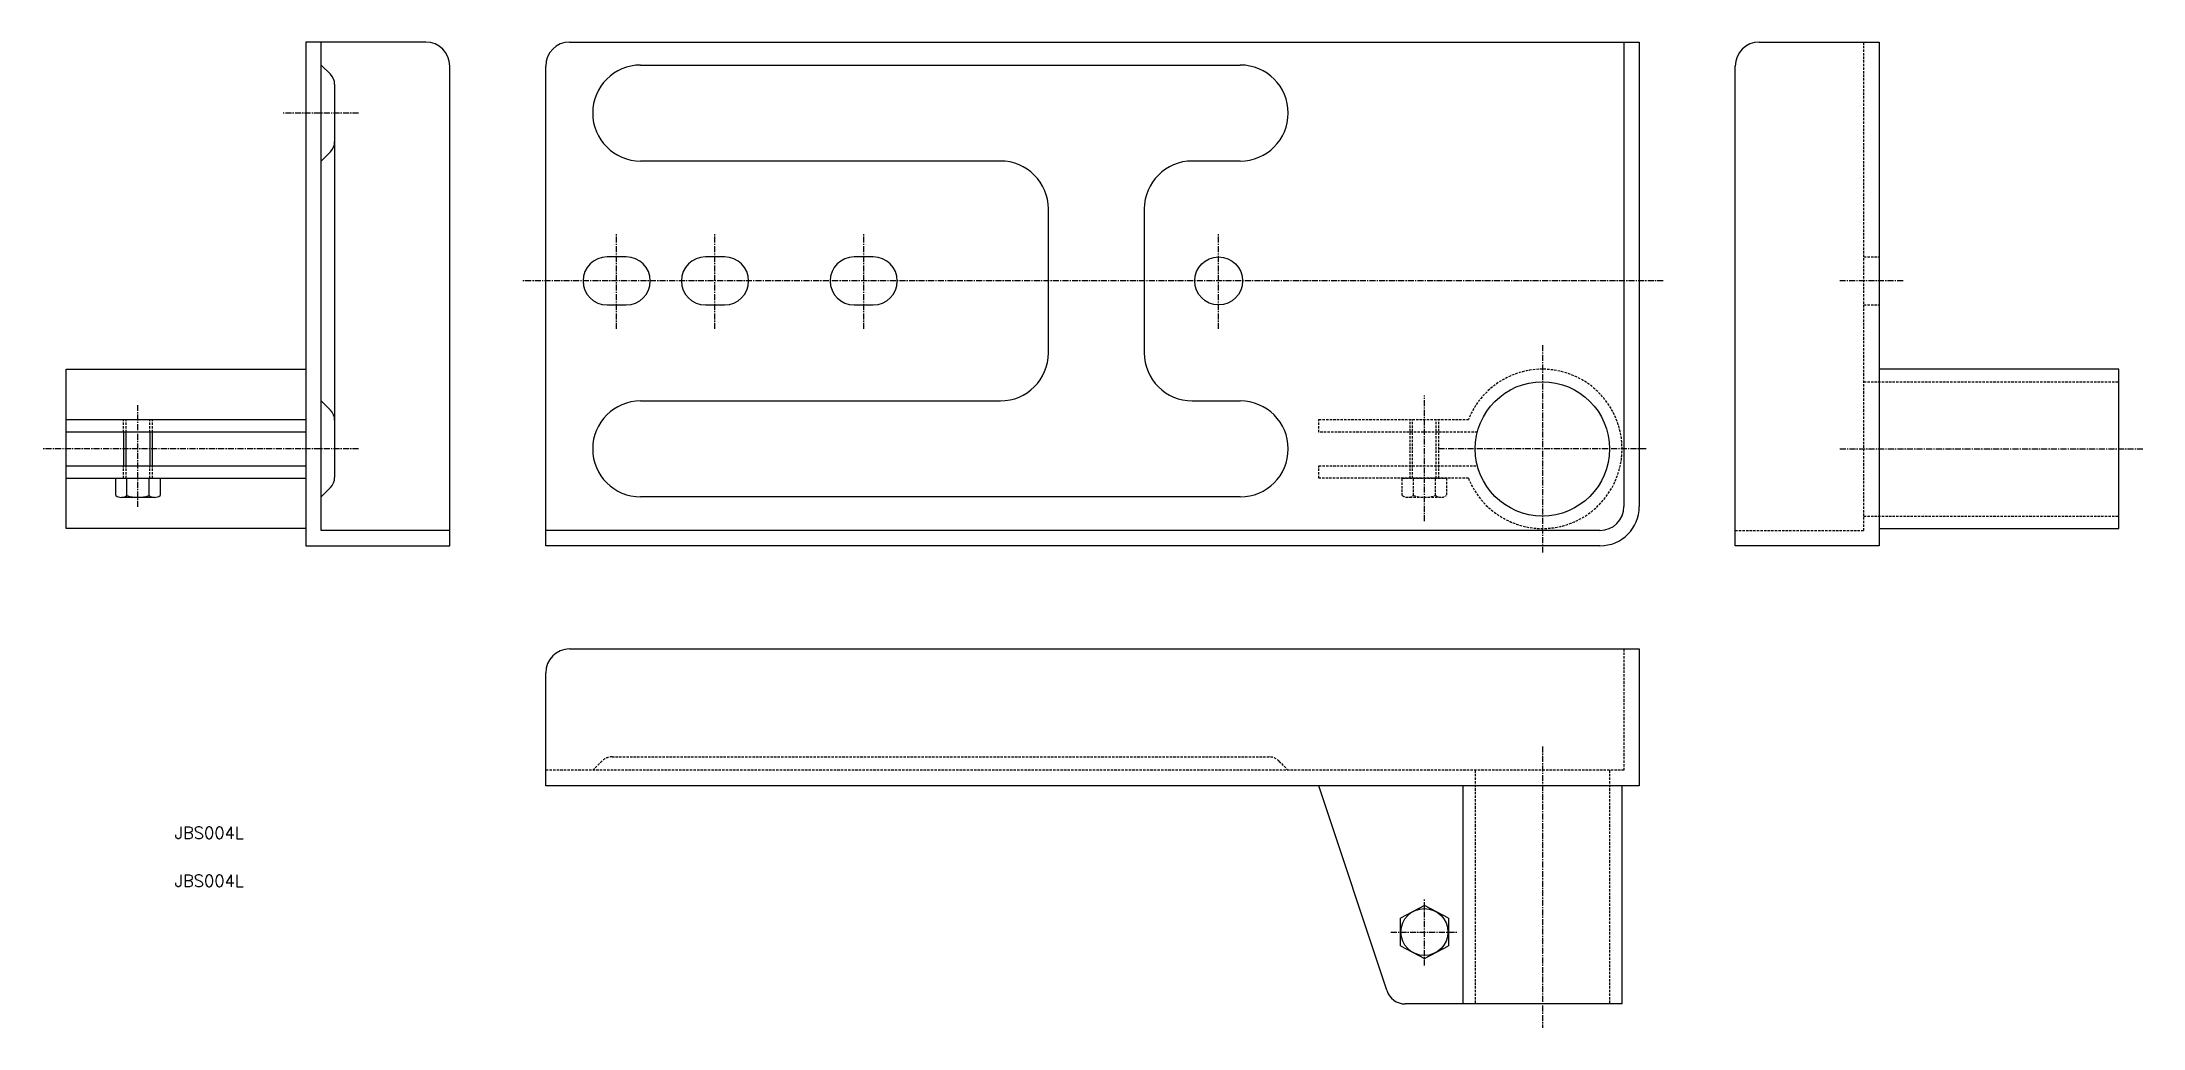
# Model space of a CAD drawing. Extents: x -313 to 125, y -121 to 85.
import ezdxf

# ---------------------------------------------------------------- set-up
doc = ezdxf.new("R2010")
doc.units = 0
doc.linetypes.add('CENTER', pattern=[2, 1.25, -0.25, 0.25, -0.25])
doc.linetypes.add('DASHED', pattern=[0.75, 0.5, -0.25])
doc.layers.get('0').update_dxf_attribs({"linetype": 'CONTINUOUS'})
doc.layers.add('CENTER', color=1, linetype='CENTER')
doc.styles.get("Standard").update_dxf_attribs({"font": 'txt.shx', "bigfont": 'bigfont.shx'})

msp = doc.modelspace()

# ---------------------------------------------------------------- linework, layer by layer
at = {"color": 7, "linetype": 'CONTINUOUS'}
for p, q in [((-232.8, 84.8), (-257.8, 84.8)), ((-257.8, 84.8), (-257.8, -20.2)), ((-254.6, -17), (-254.6, 84.8)), ((-202.8, 84.8), (20.2, 84.8)), ((17, 84.8), (17, -12)), ((20.2, 84.8), (20.2, -12)), ((45.2, 84.8), (70.2, 84.8)), ((70.2, 84.8), (70.2, -20.2)), ((-254.6, 80), (-252.68, 78.08)), ((-227.8, -20.2), (-227.8, 79.8)), ((-207.8, -20.2), (-207.8, 79.8)), ((-188, 80), (-63, 80)), ((40.2, -20.2), (40.2, 79.8)), ((-251.8, 75.96), (-251.8, -5.96)), ((-252.68, 61.92), (-254.6, 60)), ((-113, 60), (-188, 60)), ((-63, 60), (-73, 60)), ((-103, 20), (-103, 50)), ((-83, 50), (-83, 20)), ((-191, 40), (-195, 40)), ((-170.5, 40), (-174.5, 40)), ((-139.5, 40), (-143.5, 40)), ((-195, 30), (-191, 30)), ((-174.5, 30), (-170.5, 30)), ((-143.5, 30), (-139.5, 30)), ((-307.8, -16.6), (-307.8, 16.6)), ((-307.8, 16.6), (-257.8, 16.6)), ((120.2, 16.6), (70.2, 16.6)), ((120.2, -16.6), (120.2, 16.6)), ((-254.6, 10), (-252.68, 8.08)), ((-188, 10), (-113, 10)), ((-73, 10), (-63, 10)), ((-307.8, 6.1), (-257.8, 6.1)), ((-257.8, 3.5), (-307.8, 3.5)), ((-295.8, 3.5), (-295.8, -3.5)), ((-289.8, -3.5), (-289.8, 3.5)), ((-307.8, -3.5), (-257.8, -3.5)), ((-307.8, -6.1), (-257.8, -6.1)), ((-297.42, -9.74), (-297.42, -6.1)), ((-297.42, -6.1), (-288.18, -6.1)), ((-295.11, -9.74), (-295.11, -6.1)), ((-290.49, -9.74), (-290.49, -6.1)), ((-288.18, -6.1), (-288.18, -9.74)), ((-252.68, -8.08), (-254.6, -10)), ((-289.34, -10.1), (-296.26, -10.1)), ((-63, -10), (-188, -10)), ((-257.8, -16.6), (-307.8, -16.6)), ((-227.8, -17), (-254.6, -17)), ((12, -17), (-207.8, -17)), ((70.2, -16.6), (120.2, -16.6)), ((-257.8, -20.2), (-227.8, -20.2)), ((12, -20.2), (-207.8, -20.2)), ((70.2, -20.2), (40.2, -20.2)), ((-202.8, -41.7), (20.2, -41.7)), ((20.2, -41.7), (20.2, -70.2)), ((-207.8, -70.2), (-207.8, -46.7)), ((20.2, -70.2), (-207.8, -70.2)), ((-32.46, -112.85), (-46.6, -70.2)), ((-16.6, -70.2), (-16.6, -115.7)), ((16.6, -115.7), (16.6, -70.2)), ((-24.6, -95.17), (-29.6, -97.81)), ((-19.6, -97.81), (-24.6, -95.17)), ((-29.6, -103.59), (-29.6, -97.81)), ((-19.6, -97.81), (-19.6, -103.59)), ((-29.6, -103.59), (-24.6, -106.22)), ((-24.6, -106.22), (-19.6, -103.59)), ((16.6, -115.7), (-28.62, -115.7))]:
    msp.add_line(p, q, dxfattribs=at)
at = {"color": 3, "linetype": 'DASHED'}
for p, q in [((67, -17), (67, 84.8)), ((67, 40), (70.2, 40)), ((67, 30), (70.2, 30)), ((67, 14), (120.2, 14)), ((-295.8, 3.5), (-295.8, 6.1)), ((-295.26, 3.5), (-295.26, 6.1)), ((-290.34, 3.5), (-290.34, 6.1)), ((-289.8, 3.5), (-289.8, 6.1)), ((-46.6, 3.5), (-46.6, 6.1)), ((-46.6, 6.1), (-15.44, 6.1)), ((-27.6, -6.1), (-27.6, 6.1)), ((-27.06, -6.1), (-27.06, 6.1)), ((-22.14, -6.1), (-22.14, 6.1)), ((-21.6, -6.1), (-21.6, 6.1)), ((-13.56, 3.5), (-46.6, 3.5)), ((-295.8, -6.1), (-295.8, -3.5)), ((-295.26, -6.1), (-295.26, -3.5)), ((-290.34, -6.1), (-290.34, -3.5)), ((-289.8, -6.1), (-289.8, -3.5)), ((-46.6, -6.1), (-46.6, -3.5)), ((-46.6, -3.5), (-13.56, -3.5)), ((-15.44, -6.1), (-46.6, -6.1)), ((-29.22, -9.74), (-29.22, -6.1)), ((-29.22, -6.1), (-19.98, -6.1)), ((-26.91, -9.74), (-26.91, -6.1)), ((-22.29, -9.74), (-22.29, -6.1)), ((-19.98, -6.1), (-19.98, -9.74)), ((-21.14, -10.1), (-28.06, -10.1)), ((40.2, -17), (67, -17)), ((67, -14), (120.2, -14)), ((17, -41.7), (17, -67)), ((-198, -67), (-196.08, -65.08)), ((-193.96, -64.2), (-57.04, -64.2)), ((-54.92, -65.08), (-53, -67)), ((17, -67), (-207.8, -67)), ((-14, -67), (-14, -115.7)), ((14, -67), (14, -115.7))]:
    msp.add_line(p, q, dxfattribs=at)
at = {"color": 3, "linetype": 'CONTINUOUS'}
for p, q in [((-295.26, -3.5), (-295.26, 3.5)), ((-290.34, 3.5), (-290.34, -3.5))]:
    msp.add_line(p, q, dxfattribs=at)
at = {"color": 7, "linetype": 'CONTINUOUS'}
for centre, radius in [((-67.5, 35), 5), ((0, 0), 14), ((-24.6, -100.7), 4.89)]:
    msp.add_circle(centre, radius, dxfattribs=at)
for centre, radius, start, end in [((-232.8, 79.8), 5, 360, 90), ((-202.8, 79.8), 5, 90, 180), ((45.2, 79.8), 5, 90, 180), ((-188, 70), 10, 90, 270), ((-63, 70), 10, 270, 90), ((-254.8, 75.96), 3, 0, 45), ((-254.8, 64.04), 3, 315, 360), ((-113, 50), 10, 360, 90), ((-73, 50), 10, 90, 180), ((-195, 35), 5, 90, 270), ((-191, 35), 5, 270, 90), ((-174.5, 35), 5, 90, 270), ((-170.5, 35), 5, 270, 90), ((-143.5, 35), 5, 90, 270), ((-139.5, 35), 5, 270, 90), ((-113, 20), 10, 270, 0), ((-73, 20), 10, 180, 270), ((-188, 0), 10, 90, 270), ((-63, 0), 10, 270, 90), ((-254.8, 5.96), 3, 0, 45), ((-254.8, -5.96), 3, 315, 0), ((-296.26, -8.09), 2.01, 234.97, 305.03), ((-292.8, -2.6), 7.5, 252.0661, 287.9339), ((-289.34, -8.09), 2.01, 234.97, 305.03), ((12, -12), 8.2, 270, 0), ((12, -12), 5, 270, 0), ((-202.8, -46.7), 5, 90, 180), ((-28.62, -111.7), 4, 196.6993, 270)]:
    msp.add_arc(centre, radius, start, end, dxfattribs=at)
at = {"color": 3, "linetype": 'DASHED'}
for centre, radius, start, end in [((0, 0), 16.6, 201.5597, 158.4403), ((-28.06, -8.09), 2.01, 234.97, 305.03), ((-24.6, -2.6), 7.5, 252.0661, 287.9339), ((-21.14, -8.09), 2.01, 234.97, 305.03), ((-193.96, -67.2), 3, 90.0001, 135), ((-57.04, -67.2), 3, 45, 89.9999)]:
    msp.add_arc(centre, radius, start, end, dxfattribs=at)
at = {"layer": 'CENTER', "color": 1, "linetype": 'CENTER'}
for p, q in [((-246.8, 70), (-262.8, 70)), ((-193, 25), (-193, 45)), ((-172.5, 25), (-172.5, 45)), ((-141.5, 25), (-141.5, 45)), ((-67.5, 25), (-67.5, 45)), ((25.2, 35), (-212.8, 35)), ((75.2, 35), (62, 35)), ((0, 21.6), (0, -21.6)), ((-292.8, -12.1), (-292.8, 9.1)), ((-24.6, -15.1), (-24.6, 11.1)), ((-246.8, 0), (-312.8, 0)), ((21.6, 0), (-21.6, 0)), ((62, 0), (125.2, 0)), ((0, -62), (0, -120.7)), ((-24.6, -107.7), (-24.6, -93.7)), ((-31.6, -100.7), (-17.6, -100.7))]:
    msp.add_line(p, q, dxfattribs=at)

# ---------------------------------------------------------------- texts
at = {"color": 7, "linetype": 'CONTINUOUS'}
for p in [(-285.13, -81.28), (-285.13, -91.28)]:
    msp.add_text('JBS004L', height=2.5, dxfattribs=at).set_placement(p)

doc.saveas('drawing.dxf')
